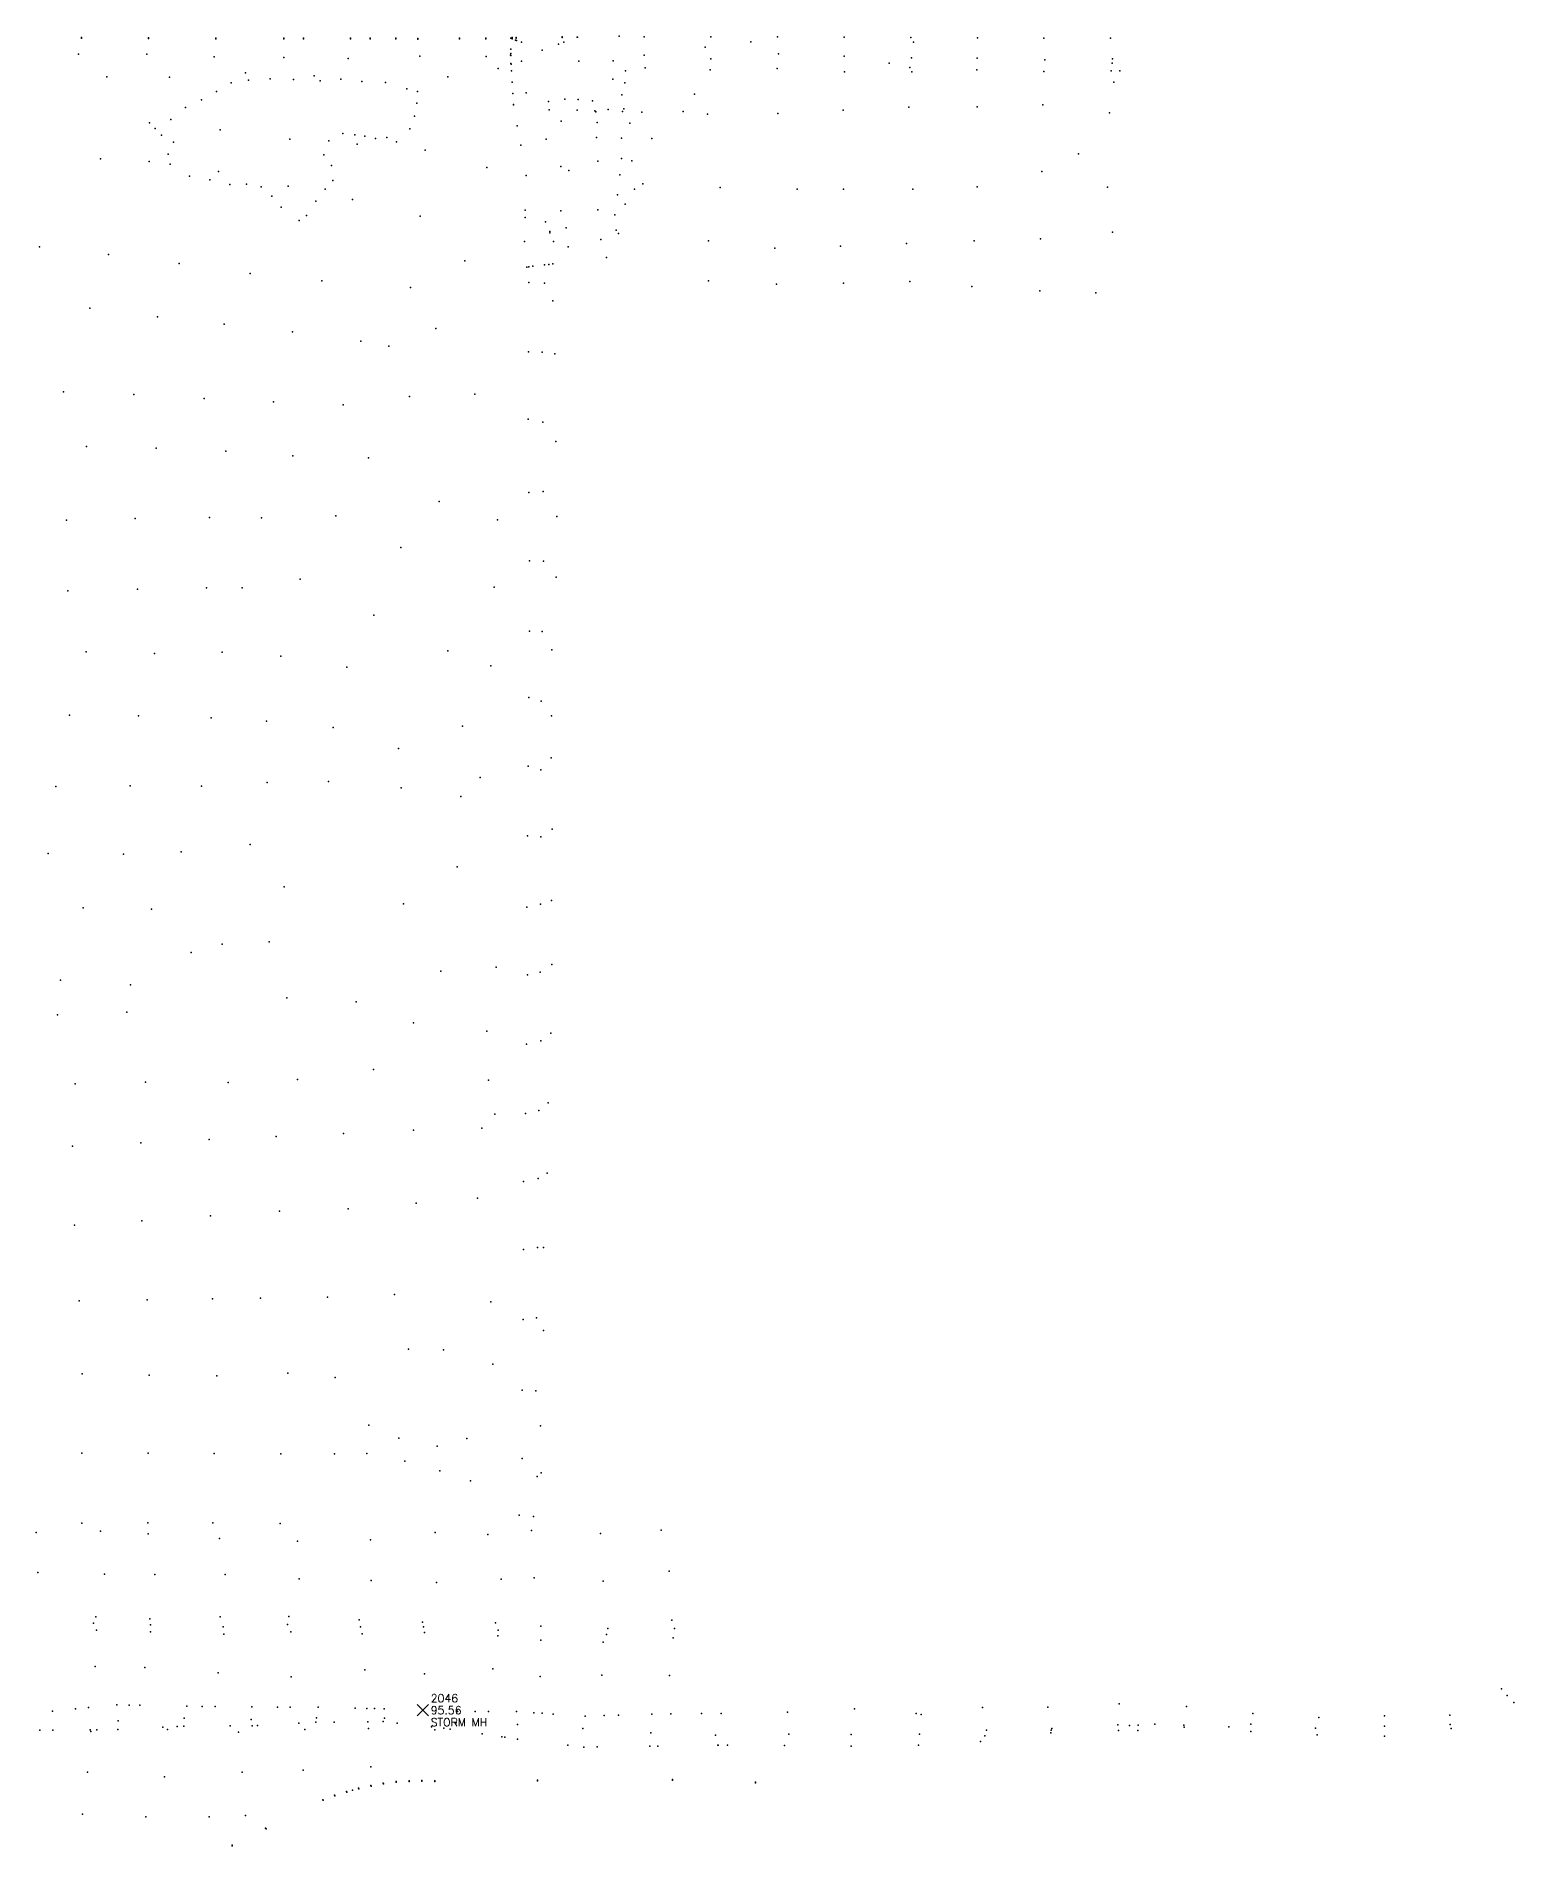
# Model space of a CAD drawing. Header units: feet. Extents: x 18182 to 20399, y 21105 to 22476.
# Drawn here: x 19291 to 20399, y 21109 to 22466 of the extents above; entities that cross this region are included whole.
import ezdxf

# ---------------------------------------------------------------- set-up
doc = ezdxf.new("R2010")
doc.units = ezdxf.units.FT
doc.header["$MEASUREMENT"] = 0
doc.layers.add('V-NODE-TEXT', color=11, linetype='Continuous')
doc.styles.get("Standard").update_dxf_attribs({"font": 'simplex.shx'})

# ---------------------------------------------------------------- blocks, each defined once
blk = doc.blocks.new('*U416', base_point=(21256.6, 20043.3, 95.6))
at = {"layer": 'V-NODE-TEXT', "linetype": 'ByBlock', "char_height": 6}
for s, insert, attachment_point in [('2046', (21262.3, 20049.3, 95.6), 7), ('95.56', (21262.3, 20043.3, 95.6), 4), ('STORM MH', (21262.3, 20037.3, 95.6), 1)]:
    blk.add_mtext(s, dxfattribs=dict(at, insert=insert, attachment_point=attachment_point))

msp = doc.modelspace()

# ---------------------------------------------------------------- linework, layer by layer
at = {"color": 0, "linetype": 'ByBlock', "lineweight": -2, "transparency": 16777216}
for p, q in [((19576.9, 21206.5, -904.4), (19585.4, 21214.9, -904.4)), ((19576.9, 21214.9, -904.4), (19585.4, 21206.5, -904.4))]:
    msp.add_line(p, q, dxfattribs=at)
for p in [(19325.1, 22465, -908.6), (19325.1, 22464.5, -908.1), (19375.3, 22464.9, -908.7), (19375.3, 22464.4, -908.2), (19425.9, 22464.7, -908.8), (19425.9, 22464.2, -908.3), (19476.8, 22464.6, -908.9), (19476.8, 22464.1, -908.4), (19491.5, 22464.5, -908.9), (19491.5, 22464, -908.4), (19526.8, 22464.5, -909), (19526.8, 22464, -908.5), (19541.5, 22464.5, -909), (19541.5, 22464, -908.5), (19560.9, 22464.5, -909), (19560.9, 22464, -908.5), (19577.4, 22464.4, -908.9), (19577.4, 22463.9, -908.4), (19608.5, 22464.5, -908.8), (19608.5, 22464, -908.3), (19628.3, 22464.7, -908.8), (19628.3, 22464.2, -908.3), (19647.1, 22464.5, -908.1), (19647.9, 22465.1, -908.6), (19647.9, 22464.6, -908.1), (19647.9, 22464.2, -908.1), (19650.5, 22463.2, -908.2), (19651, 22465.1, -908.7), (19651, 22464.6, -908.4), (19651.3, 22462.9, -908.2), (19655, 22461.5, -908.3), (19682.8, 22460.1, -908.4), (19685.5, 22465.7, -908.6), (19685.5, 22465.2, -908.3), (19686.7, 22461.6, -908.4), (19696.8, 22465.3, -908.3), (19697, 22465.4, -908.3), (19728.3, 22466.1, -908.5), (19747, 22465.7, -907.6), (19797, 22465.7, -907.4), (19826.8, 22461.8, -907.5), (19846.8, 22465.5, -907.2), (19896.8, 22465.3, -907), (19946.8, 22465.1, -907.2), (19948.8, 22461.6, -907.7), (19996.7, 22464.9, -907.7), (20046.6, 22464.7, -908.4), (20096.5, 22464.5, -909.4), (19323, 22452.6, -908.8), (19374.2, 22452.7, -908.9), (19424.5, 22450.7, -909.5), (19476.8, 22450.1, -909.4), (19525.1, 22449.3, -908.8), (19578.7, 22451.2, -908.6), (19628.4, 22450.8, -908.8), (19646.7, 22451.8, -908.8), (19647.1, 22456.3, -908.6), (19647.1, 22453.1, -908.7), (19647.1, 22451.5, -908.8), (19647.1, 22445.7, -909.1), (19647.2, 22445, -909.2), (19654.9, 22447.3, -909), (19670.5, 22455.6, -908.5), (19698, 22447.3, -908.9), (19723.8, 22447.6, -908.7), (19747, 22451.8, -908.4), (19792.7, 22457.8, -907.6), (19796.8, 22449.1, -908.7), (19847.7, 22452.9, -908.7), (19896.9, 22451, -908.7), (19930.6, 22445.9, -911.4), (19947.4, 22449.8, -910), (19996.6, 22449.5, -909.2), (20047.2, 22448.3, -909.8), (20097.8, 22445.8, -910.5), (20097.9, 22449.1, -910.1), (19344.2, 22435.5, -906.6), (19391.2, 22435.3, -908.2), (19448.2, 22438.6, -908.9), (19450.4, 22433.2, -909.6), (19466.7, 22434.2, -909.9), (19484.1, 22433.5, -909.8), (19499.6, 22436.4, -909.4), (19504.1, 22432.5, -909.8), (19519.5, 22433.8, -909.8), (19535.2, 22432, -909.8), (19553, 22431.4, -909.7), (19599.8, 22435.6, -909.5), (19637.5, 22441.9, -909.2), (19647.5, 22440.2, -909.2), (19648, 22431.5, -909.3), (19723.4, 22433.9, -909.3), (19733, 22440, -909.4), (19747.8, 22442.4, -909.5), (19796.4, 22440.9, -909.9), (19846.6, 22441.8, -910.3), (19897.2, 22439.4, -910.2), (19946.1, 22442.5, -911.3), (19947.7, 22439.4, -910.6), (19996.3, 22440.9, -910.6), (20046.6, 22439.6, -910.4), (20097, 22440, -911), (20099.1, 22431.5, -910.8), (20103.5, 22440.2, -910.6), (19415, 22418.3, -909.8), (19426.3, 22424.7, -909.8), (19437.4, 22431.1, -909.7), (19569.1, 22426.6, -909.8), (19577.1, 22424.7, -910), (19648.4, 22423, -909.4), (19658.5, 22423.7, -909), (19687.5, 22418.9, -909.3), (19697.4, 22418.5, -909.5), (19730.2, 22422.1, -909.5), (19732.4, 22431.2, -909.6), (19784.8, 22422.5, -910.7), (19403.1, 22412.7, -909.7), (19574.7, 22406.1, -910.2), (19576.5, 22415.9, -910.2), (19648.9, 22414.9, -909.4), (19648.9, 22414.6, -909.4), (19675.2, 22417.2, -909.2), (19675.8, 22410.9, -909.1), (19696.8, 22410.7, -910.2), (19708.2, 22417.5, -909.3), (19709.9, 22410.2, -909.5), (19710.8, 22409.4, -909.4), (19720, 22411, -909.2), (19730.8, 22409.6, -909.3), (19731.6, 22411.7, -909.5), (19745.2, 22409, -910.3), (19776.2, 22409.7, -910.6), (19794.5, 22407.5, -910.3), (19847.1, 22408.2, -910.9), (19896.2, 22410.7, -911.1), (19945.3, 22412.8, -911.3), (19996.5, 22413.1, -911.6), (20045.8, 22414.5, -911.2), (20095.9, 22408.5, -911.1), (19376.2, 22401.1, -909.4), (19380.4, 22396.9, -909.6), (19385, 22391.9, -909.6), (19392, 22403.6, -909.8), (19429, 22395.9, -909.8), (19521, 22393.1, -909.8), (19530, 22392.1, -909.9), (19537.6, 22391.2, -909.8), (19571.4, 22396.7, -910.1), (19651.8, 22398.9, -909.3), (19684.7, 22402.4, -910), (19711.6, 22401.3, -909.2), (19736.1, 22400.9, -910.2), (19390, 22377.5, -909.7), (19394, 22386.7, -909.6), (19481.4, 22388.9, -909.8), (19506.7, 22377.2, -909.8), (19510.6, 22387.5, -909.9), (19531.8, 22385.1, -909.5), (19545.6, 22389.4, -909.7), (19554, 22390.2, -909.8), (19561.2, 22386.9, -909.8), (19582.9, 22380.6, -909.7), (19654.4, 22384.3, -909.1), (19673.4, 22388.9, -908.7), (19711.1, 22390.1, -908.7), (19729.9, 22389.5, -908.8), (19752.6, 22389.4, -910.3), (20072.5, 22377.9, -909.7), (19339.4, 22374.1, -909.5), (19376, 22372.2, -909.5), (19391.7, 22370.1, -909.8), (19427.8, 22364.7, -909.8), (19512.6, 22369, -909.8), (19628.9, 22367.6, -909.2), (19684.6, 22368.4, -909.4), (19690.4, 22365.3, -909.9), (19712.1, 22372.3, -909.3), (19729.9, 22374.3, -909.5), (19737.6, 22372.6, -910.3), (20045.1, 22364.6, -910.7), (19406.1, 22361.2, -910), (19421.3, 22358.3, -909.9), (19436.3, 22354.9, -909.9), (19448.9, 22355.1, -909.9), (19459.8, 22353.2, -909.9), (19480, 22353.7, -909.8), (19507.9, 22351.4, -909.6), (19513.5, 22357.9, -909.9), (19658.5, 22361.6, -908.9), (19728.6, 22362.1, -909.3), (19739.8, 22351.4, -909.9), (19746, 22355.3, -910), (19803.8, 22352.6, -910.4), (19861.6, 22351.3, -910.6), (19896.3, 22351.3, -910.6), (19948.3, 22351.3, -911), (19996.6, 22353.1, -910.7), (20094.2, 22352.9, -910.5), (19467.9, 22346.2, -909.8), (19474.9, 22337.9, -909.8), (19500.7, 22342.4, -909.9), (19528.4, 22343.6, -909.5), (19726.9, 22347, -909.4), (19732.8, 22340, -910), (19488.2, 22327.8, -909.9), (19493.9, 22331.7, -909.8), (19579.1, 22331, -909.6), (19657.7, 22330.2, -908.9), (19657.8, 22335.7, -908.9), (19673, 22326.8, -909), (19684.5, 22335.1, -909.7), (19712.1, 22335.9, -909.3), (19725, 22332.1, -909.4), (19657.2, 22312, -909), (19676.2, 22319.6, -909.5), (19676.2, 22318.6, -909.4), (19678.9, 22312.1, -909.4), (19688.6, 22322.4, -910.2), (19714.5, 22313.7, -909.4), (19725.9, 22320.7, -909.5), (19727.7, 22318.2, -909.6), (19795.1, 22312.6, -909.8), (19943.5, 22310.7, -910.6), (19994.3, 22312.6, -910.2), (20044, 22314.1, -909.9), (20098, 22319, -910.1), (19293.6, 22308.1, -907.6), (19345.5, 22302.4, -907.4), (19612.6, 22297.5, -910.1), (19690, 22308.2, -909.8), (19718.7, 22300.1, -909.7), (19844.9, 22307.1, -910.1), (19894.1, 22308.6, -910.5), (19398.4, 22295.5, -908.6), (19451.5, 22288, -909.2), (19505.2, 22282.7, -909.4), (19659, 22292.9, -908.6), (19660.6, 22293.1, -908.6), (19663.5, 22293.5, -908.6), (19672.3, 22294.5, -908.8), (19675.6, 22294.9, -908.9), (19678.6, 22295.3, -908.9), (19795.2, 22282.7, -909.2), (19571.9, 22277.5, -909.2), (19660.6, 22281.3, -908.6), (19672.2, 22280.8, -908.5), (19846.2, 22280, -909.5), (19896.3, 22280.9, -910.1), (19946.1, 22282, -910), (19992.7, 22278.3, -909.6), (20043.6, 22275.2, -909.2), (20085.6, 22273.5, -909.4), (19331.3, 22262, -907), (19382.2, 22255.7, -907.2), (19678.6, 22267.5, -909.4), (19432.1, 22250.1, -908.1), (19483.3, 22244.4, -908.5), (19590.7, 22246.8, -908.3), (19534.5, 22237.3, -908.5), (19555.6, 22233.6, -908.5), (19660.2, 22229.4, -909.1), (19670.6, 22229, -908.9), (19679.9, 22227.9, -908.3), (19311.7, 22199.5, -906.3), (19364.5, 22197.4, -906.9), (19417, 22194.3, -907.2), (19469, 22191.9, -907.5), (19521.2, 22189.6, -907.7), (19571.1, 22195.9, -908.7), (19619.9, 22197.7, -909.4), (19659.9, 22178.9, -908.3), (19671, 22176.7, -908.2), (19680.8, 22162.1, -907.5), (19328.8, 22158.3, -906.4), (19381.1, 22157.1, -906.7), (19433.3, 22154.8, -906.6), (19483.5, 22151.4, -907.1), (19540.2, 22150, -907.9), (19660.4, 22123.9, -907.8), (19671.2, 22124.7, -907.7), (19515.8, 22106.5, -907.3), (19593.3, 22117.2, -908.7), (19681.5, 22106, -907.7), (19313.9, 22103.1, -905.1), (19365.3, 22104.5, -905.7), (19421.1, 22105.1, -905.9), (19460.1, 22104.8, -906.5), (19637.1, 22103.4, -909.4), (19564.6, 22082.6, -908.1), (19661.1, 22072.6, -907.8), (19671.6, 22072.5, -907.7), (19367.2, 22051.4, -905), (19418.8, 22052.5, -905.6), (19445.6, 22052.5, -905.6), (19489, 22058.9, -907.2), (19634.5, 22052.8, -908), (19681.1, 22060.3, -908), (19314.9, 22050.2, -905), (19544.3, 22031.9, -907.2), (19661.1, 22019.9, -906.9), (19670.5, 22019.7, -907), (19328.7, 22004.5, -905.4), (19379.9, 22003.2, -905.3), (19430.6, 22004.2, -905.5), (19474.6, 22001.2, -906.3), (19599.7, 22005.2, -907.9), (19677.7, 22006, -906.7), (19524, 21992.9, -906.8), (19632.1, 21993.8, -907.1), (19660.5, 21970.1, -905.8), (19316.1, 21957, -905.5), (19669.7, 21967.5, -905.9), (19677.4, 21956.5, -905.7), (19368, 21956.3, -905.4), (19422.3, 21954.9, -905.7), (19463.8, 21952.3, -906.1), (19513.8, 21947.7, -906.4), (19610.8, 21948.7, -906.9), (19562.8, 21931.8, -906.6), (19660, 21918.6, -905.4), (19669.5, 21916, -905.6), (19677.2, 21925, -905.3), (19306, 21903.3, -905.9), (19361.7, 21903.8, -905.9), (19415, 21903.7, -906.3), (19464.4, 21906.5, -906.6), (19510.2, 21907.2, -906.5), (19564.8, 21902.4, -906.5), (19623.9, 21910.2, -906.1), (19609.6, 21895.9, -906.4), (19659.4, 21866.5, -905.7), (19669.4, 21865.8, -906), (19678.1, 21871.4, -905.7), (19300.1, 21853.2, -906.1), (19356.6, 21852.6, -906.6), (19399.9, 21854.5, -906.9), (19451.7, 21859.9, -907.1), (19606.8, 21843.3, -906.6), (19477.1, 21828.1, -907.2), (19326.5, 21812.4, -906.8), (19377.6, 21811.5, -907.2), (19566.5, 21815.5, -907.6), (19659.1, 21813, -906.2), (19669.2, 21815.1, -906.1), (19677.4, 21817.9, -907.3), (19430.5, 21785.1, -908.3), (19465.9, 21787, -907.3), (19407.3, 21778.9, -908.3), (19636, 21767.9, -907.5), (19677.7, 21770, -906.9), (19309.4, 21758.1, -906.8), (19362, 21754.6, -906.9), (19594.6, 21764.9, -907.8), (19659.5, 21762.3, -906), (19668.9, 21764.1, -906), (19479.1, 21745, -907.4), (19531.1, 21742, -907.6), (19307.2, 21732.3, -906.7), (19359.2, 21734.1, -906.8), (19574, 21726.1, -907.4), (19629, 21720, -905.6), (19669.5, 21712.6, -905.9), (19676.9, 21718.5, -905.6), (19658.8, 21710.2, -905.8), (19544.1, 21691.2, -906.7), (19320.3, 21680.4, -906), (19373.1, 21681.6, -905.9), (19435.1, 21681.4, -906.5), (19487.1, 21683.8, -906.8), (19630.3, 21683.1, -904.8), (19658.1, 21658.1, -904.7), (19668.1, 21660.5, -904.9), (19675.1, 21666.1, -903.7), (19574.1, 21645.7, -905.5), (19625.3, 21647.1, -903.9), (19635.1, 21657.7, -903.8), (19318.4, 21633.6, -904.3), (19369.6, 21636.2, -904.9), (19420.8, 21638.6, -905.6), (19471.2, 21640.9, -906.1), (19521.6, 21643.1, -906.3), (19656.6, 21607.2, -903.6), (19667.5, 21609.4, -903.7), (19674.3, 21613.4, -902.8), (19576.1, 21590.9, -905), (19622, 21594.7, -903.5), (19370.5, 21577.7, -902.9), (19421.8, 21581.4, -903.9), (19473.7, 21585, -904.8), (19525.1, 21586.7, -905.6), (19319.9, 21574.5, -902), (19656.4, 21556.3, -903.3), (19667.1, 21557.7, -903.4), (19671.5, 21557.8, -903.3), (19559.9, 21522.6, -905.3), (19323.5, 21517.7, -900.8), (19374.4, 21518.4, -901.4), (19423.4, 21519.3, -902.5), (19459.3, 21519.8, -903.4), (19509.5, 21520.5, -904.6), (19632, 21517.1, -904.9), (19656.2, 21503.7, -903.7), (19666.2, 21505.1, -903.7), (19671.4, 21495.4, -904.1), (19570.2, 21481.5, -905.1), (19596.5, 21481, -905.6), (19633.6, 21470.3, -904.8), (19325.7, 21462.9, -900.3), (19375.9, 21462, -900.9), (19426.5, 21461.6, -902.5), (19479.8, 21463.5, -903.9), (19515.3, 21460.3, -904.4), (19655.4, 21450.8, -903.9), (19665.7, 21450.2, -903.7), (19540.5, 21424.6, -905), (19563.1, 21414.8, -905.6), (19614, 21414.4, -906), (19669.2, 21423.9, -903.9), (19325.5, 21403.6, -900.2), (19375.2, 21403.4, -901.4), (19424.6, 21403.2, -902.8), (19474.7, 21403, -903.6), (19514.8, 21402.9, -904.1), (19539.1, 21403.2, -904.6), (19591.7, 21408.8, -905.9), (19567.5, 21397.4, -905.4), (19593.8, 21390.2, -905.8), (19655.6, 21399.6, -903.9), (19669.7, 21388.8, -904.3), (19616.8, 21382.8, -906.3), (19666.7, 21386, -904.3), (19325.4, 21351, -900.5), (19374.8, 21351.3, -901.4), (19423.6, 21351.2, -902), (19474.2, 21350.8, -902), (19653.3, 21356.9, -904.6), (19664.1, 21355.9, -904.4), (19759.6, 21345.8, -900.9), (19291.2, 21343.9, -899.5), (19339.3, 21344.9, -900.1), (19375.1, 21343.1, -900.6), (19428.7, 21339.4, -901.3), (19487.1, 21337.4, -901.5), (19541.7, 21338.6, -902.5), (19590.3, 21344.1, -904.5), (19629.8, 21342.4, -905.2), (19662.4, 21345.6, -903.7), (19714.1, 21343.2, -903.2), (19292.3, 21313.9, -892), (19342.4, 21312.8, -891.9), (19380.1, 21312.6, -892), (19432.9, 21312.4, -892.5), (19488.2, 21309.3, -892.8), (19542.4, 21308, -892.7), (19591.3, 21306.4, -892.4), (19639.8, 21309.1, -894.2), (19664.6, 21309.9, -895), (19716.2, 21307.5, -892.7), (19765.8, 21315.1, -892.6), (19335.9, 21280.7, -882), (19376.3, 21279.3, -880.2), (19429.2, 21280.8, -881.2), (19480.7, 21280.9, -882.9), (19533.4, 21278.6, -882.2), (19767.8, 21278.2, -881.6), (19334.2, 21276, -881.2), (19336.4, 21270.8, -881.7), (19377, 21274.7, -879.6), (19377, 21269.6, -880.3), (19431.3, 21273.2, -880.6), (19431.8, 21267.7, -881.2), (19479.6, 21275, -882.9), (19482.2, 21269.6, -883.2), (19534.3, 21273.3, -881.5), (19535.6, 21268, -881.9), (19580.8, 21276.8, -880.8), (19581.6, 21273.3, -880.4), (19582.4, 21269.1, -880.6), (19635.4, 21276.2, -882), (19637.2, 21266.5, -881.7), (19637.4, 21270.8, -881.3), (19669.5, 21273.7, -883.5), (19718.7, 21267.4, -883.4), (19719.6, 21272, -883.8), (19768.6, 21265, -882.2), (19769.6, 21271.9, -881.1), (19669.6, 21263.2, -883.4), (19716.3, 21261.8, -883.9), (19335.5, 21243.5, -891.9), (19372.7, 21242.8, -891.2), (19427.5, 21238.7, -891.9), (19537.6, 21240.9, -891.4), (19582.4, 21237.9, -893.1), (19633.6, 21241.8, -891.4), (19482.3, 21235.8, -893.3), (19669.1, 21235.9, -893.7), (19715.1, 21237, -891.9), (19765.9, 21236.8, -891.8), (20389.7, 21226.8, -910.7), (19303.5, 21210.1, -904.5), (19320.7, 21211.8, -903.5), (19330.4, 21212.7, -903), (19351.6, 21214.8, -901.9), (19360.9, 21214.6, -901.8), (19368.9, 21214.4, -901.7), (19404, 21213.8, -901.5), (19415.6, 21213.6, -901.6), (19425.4, 21213.5, -901.7), (19452.8, 21213.2, -902), (19472, 21213.1, -902.2), (19481.5, 21213, -902.3), (19502.6, 21212.9, -902.6), (19530.4, 21212.2, -903.2), (19539, 21212, -903.4), (19544.9, 21211.9, -903.5), (19552, 21211.7, -903.6), (19904.6, 21211.8, -903.4), (20000.5, 21212.8, -903.8), (20049.5, 21213.1, -904.9), (20103, 21215.6, -906.5), (20153.5, 21213.6, -906.8), (20393.9, 21221.8, -912), (20398.8, 21216.6, -911.4), (19352.6, 21202.9, -904.3), (19386.1, 21198, -901.4), (19396.8, 21198.6, -901.5), (19401.9, 21198.8, -901.5), (19402.1, 21204.9, -904.1), (19436.5, 21199, -902), (19452.3, 21203.8, -904.3), (19453, 21199, -902.2), (19457.1, 21199.2, -902.4), (19488, 21201, -903.5), (19500.7, 21201.7, -904), (19501.4, 21205, -904.8), (19514.5, 21201.8, -904.2), (19539.7, 21202.1, -904.7), (19540.2, 21197.1, -902.8), (19551.2, 21202.2, -905), (19552.2, 21204.8, -905.6), (19561.9, 21201, -905.2), (19587.5, 21198.2, -905.6), (19596.7, 21197.2, -905.7), (19601.5, 21196.6, -905.8), (19606.1, 21201.3, -908), (19606.9, 21209.8, -905.1), (19620.3, 21209.8, -904.7), (19630.3, 21209.8, -904.3), (19651.3, 21209.8, -903.5), (19651.9, 21200.1, -905.5), (19664.3, 21208.9, -903.5), (19670.6, 21208.5, -903.4), (19678.8, 21207.9, -903.4), (19700.9, 21197, -904.9), (19702.6, 21206.3, -903.2), (19716.9, 21206.7, -902.8), (19727.7, 21207.1, -902.6), (19752.8, 21207.9, -901.9), (19766.9, 21208, -902), (19789.9, 21208.2, -902.2), (19804.7, 21208.3, -902.3), (19854.3, 21209.2, -903.3), (19950.9, 21208.3, -903.9), (19954.5, 21207.6, -904.1), (20052.6, 21197, -907.1), (20102, 21199.8, -907.9), (20110.7, 21199.4, -908.2), (20117.2, 21199.5, -908.3), (20129.7, 21200.3, -908.7), (20151.6, 21199.5, -909), (20151.8, 21198.1, -908.2), (20185.3, 21198.2, -909.4), (20201.6, 21200.3, -909.7), (20203.2, 21208.4, -908.3), (20250.3, 21197.2, -910.8), (20252.6, 21205.3, -909.5), (20302, 21206.5, -909.8), (20302, 21198.8, -910.8), (20350.9, 21207, -910), (20351.1, 21200.1, -911.1), (20351.8, 21197.1, -910.7), (19293.9, 21195.7, -902.8), (19303.7, 21195.8, -902.5), (19331.7, 21196.1, -901.8), (19332.2, 21194.7, -901.2), (19336.6, 21196.1, -901.7), (19352.3, 21196.3, -901.3), (19389.7, 21196.3, -900.8), (19442.9, 21194.3, -901.2), (19492.5, 21196.4, -902.4), (19589.9, 21196, -904.6), (19625.4, 21193, -905), (19640.3, 21190.8, -904.4), (19642.6, 21190.5, -904.4), (19652.1, 21189, -904), (19689.8, 21184.5, -903.6), (19701.7, 21183.1, -903.4), (19711.7, 21183.2, -903.5), (19751.3, 21183.7, -903.8), (19752, 21193.8, -904.7), (19757.2, 21183.8, -903.8), (19800.3, 21192, -904.7), (19802.2, 21184.6, -903.9), (19802.5, 21184.6, -903.9), (19809.4, 21184.6, -904), (19852.1, 21184.3, -904.4), (19855.4, 21192.7, -905.2), (19902, 21183.8, -904.9), (19902.2, 21192.6, -905.4), (19952.6, 21184.5, -905.2), (19953.4, 21192.8, -905.7), (19999.1, 21187.4, -905.8), (20002.2, 21191.5, -906.1), (20003.6, 21195.9, -906.5), (20051.8, 21193.9, -906.9), (20052.1, 21195.9, -907), (20102.4, 21195.6, -907.3), (20116.9, 21195.5, -908), (20201.7, 21194.9, -909.4), (20251.4, 21192.4, -910.6), (20301.9, 21191.4, -910.6), (19329.7, 21164.4, -901), (19387.3, 21160.7, -900.4), (19445.5, 21164.2, -900.8), (19491.3, 21165.7, -901.8), (19542.1, 21168.2, -902), (19551.4, 21156, -900.8), (19561.1, 21157.2, -900.9), (19561.1, 21156.7, -901.4), (19570.7, 21157.9, -901), (19570.8, 21157.4, -901.5), (19580.4, 21158.1, -901), (19580.4, 21157.6, -901.5), (19590.1, 21157.9, -901.1), (19590.1, 21157.4, -901.6), (19667, 21158.3, -901.8), (19667, 21157.8, -902.3), (19768.3, 21158.8, -902.8), (19768.3, 21158.3, -903.2), (19830.4, 21156.7, -903.3), (19830.4, 21156.2, -903.8), (19506, 21143.6, -900.6), (19506.2, 21143.2, -901.1), (19514.8, 21147, -900.7), (19515, 21146.5, -901.2), (19523.8, 21149.9, -900.7), (19524, 21149.4, -901.2), (19528.4, 21150.9, -901), (19532.9, 21152.4, -900.8), (19533, 21151.9, -901.3), (19542.1, 21154.4, -900.8), (19542.2, 21153.9, -901.3), (19551.5, 21155.5, -901.3), (19325.8, 21132.8, -898.5), (19373.3, 21130.9, -898.6), (19420.8, 21130.9, -899.3), (19448, 21131.9, -899.9), (19463.2, 21122.2, -900.2), (19463.5, 21121.8, -900.7), (19438, 21109.5, -900), (19438.2, 21109.1, -900.5)]:
    msp.add_point(p, dxfattribs=at)

# ---------------------------------------------------------------- block references
at = {"layer": 'V-NODE-TEXT', "lineweight": -2}
msp.add_blockref('*U416', (19581.2, 21210.7, -904.4), dxfattribs=at)

doc.saveas('drawing.dxf')
